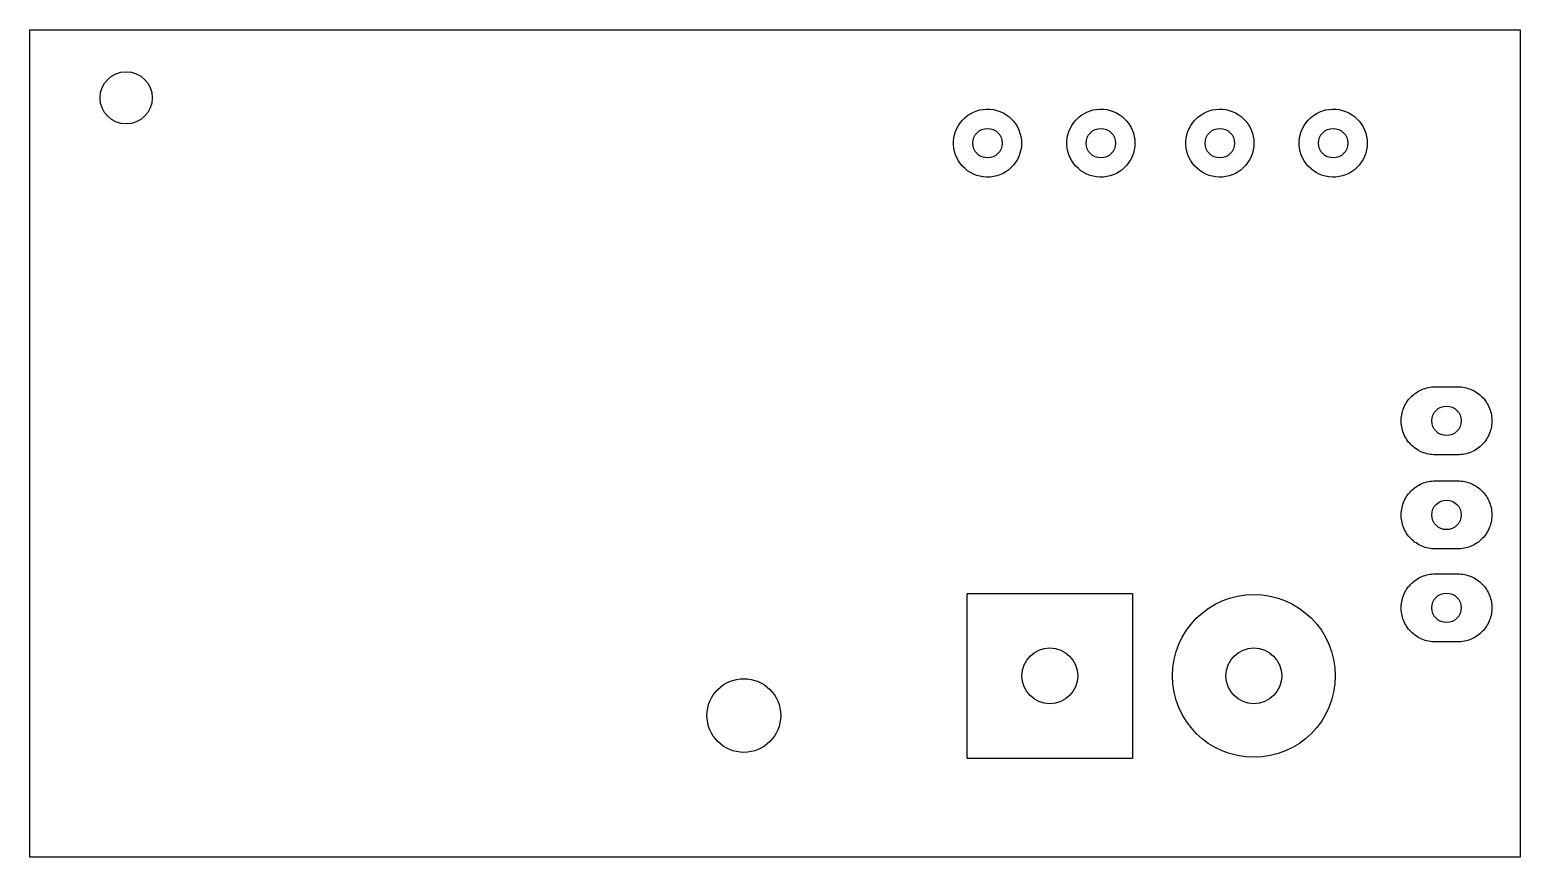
# Model space of a CAD drawing. Header units: millimetres. Extents: x 40500 to 41815, y -31230 to -30500.
import ezdxf

# ---------------------------------------------------------------- set-up
doc = ezdxf.new("R2010")
doc.units = ezdxf.units.MM

msp = doc.modelspace()

# ---------------------------------------------------------------- linework, layer by layer
for points in [[(40500, -30500), (41815, -30500), (41815, -31230), (40500, -31230), (40500, -30500)], [(41344.252, -30629.991), (41341.27, -30629.767), (41338.324, -30629.248), (41335.445, -30628.438), (41332.661, -30627.345), (41330, -30625.981), (41327.488, -30624.358), (41325.149, -30622.493), (41323.008, -30620.405), (41321.086, -30618.114), (41319.401, -30615.643), (41317.971, -30613.017), (41316.809, -30610.261), (41315.928, -30607.403), (41315.335, -30604.471), (41315.037, -30601.495), (41315.037, -30598.505), (41315.335, -30595.529), (41315.928, -30592.597), (41316.809, -30589.739), (41317.971, -30586.983), (41319.401, -30584.357), (41321.086, -30581.886), (41323.008, -30579.595), (41325.149, -30577.507), (41327.488, -30575.642), (41330, -30574.019), (41332.661, -30572.655), (41335.445, -30571.562), (41338.324, -30570.752), (41341.27, -30570.233), (41344.252, -30570.009), (41347.242, -30570.084), (41350.209, -30570.456), (41353.125, -30571.121), (41355.96, -30572.074), (41358.686, -30573.304), (41361.276, -30574.799), (41363.705, -30576.545), (41365.947, -30578.524), (41367.981, -30580.716), (41369.787, -30583.1), (41371.347, -30585.652), (41372.644, -30588.347), (41373.667, -30591.157), (41374.405, -30594.056), (41374.851, -30597.013), (41375, -30600), (41374.851, -30602.987), (41374.405, -30605.944), (41373.667, -30608.843), (41372.644, -30611.653), (41371.347, -30614.348), (41369.787, -30616.9), (41367.981, -30619.284), (41365.947, -30621.476), (41363.705, -30623.455), (41361.276, -30625.201), (41358.686, -30626.696), (41355.96, -30627.926), (41353.125, -30628.879), (41350.209, -30629.544), (41347.242, -30629.916)], [(41444.252, -30629.991), (41441.27, -30629.767), (41438.324, -30629.248), (41435.445, -30628.438), (41432.661, -30627.345), (41430, -30625.981), (41427.488, -30624.358), (41425.149, -30622.493), (41423.008, -30620.405), (41421.086, -30618.114), (41419.401, -30615.643), (41417.971, -30613.017), (41416.809, -30610.261), (41415.928, -30607.403), (41415.335, -30604.471), (41415.037, -30601.495), (41415.037, -30598.505), (41415.335, -30595.529), (41415.928, -30592.597), (41416.809, -30589.739), (41417.971, -30586.983), (41419.401, -30584.357), (41421.086, -30581.886), (41423.008, -30579.595), (41425.149, -30577.507), (41427.488, -30575.642), (41430, -30574.019), (41432.661, -30572.655), (41435.445, -30571.562), (41438.324, -30570.752), (41441.27, -30570.233), (41444.252, -30570.009), (41447.242, -30570.084), (41450.209, -30570.456), (41453.125, -30571.121), (41455.96, -30572.074), (41458.686, -30573.304), (41461.276, -30574.799), (41463.705, -30576.545), (41465.947, -30578.524), (41467.981, -30580.716), (41469.787, -30583.1), (41471.347, -30585.652), (41472.644, -30588.347), (41473.667, -30591.157), (41474.405, -30594.056), (41474.851, -30597.013), (41475, -30600), (41474.851, -30602.987), (41474.405, -30605.944), (41473.667, -30608.843), (41472.644, -30611.653), (41471.347, -30614.348), (41469.787, -30616.9), (41467.981, -30619.284), (41465.947, -30621.476), (41463.705, -30623.455), (41461.276, -30625.201), (41458.686, -30626.696), (41455.96, -30627.926), (41453.125, -30628.879), (41450.209, -30629.544), (41447.242, -30629.916)], [(41549.252, -30629.991), (41546.27, -30629.767), (41543.324, -30629.248), (41540.445, -30628.438), (41537.661, -30627.345), (41535, -30625.981), (41532.488, -30624.358), (41530.149, -30622.493), (41528.008, -30620.405), (41526.086, -30618.114), (41524.401, -30615.643), (41522.971, -30613.017), (41521.809, -30610.261), (41520.928, -30607.403), (41520.335, -30604.471), (41520.037, -30601.495), (41520.037, -30598.505), (41520.335, -30595.529), (41520.928, -30592.597), (41521.809, -30589.739), (41522.971, -30586.983), (41524.401, -30584.357), (41526.086, -30581.886), (41528.008, -30579.595), (41530.149, -30577.507), (41532.488, -30575.642), (41535, -30574.019), (41537.661, -30572.655), (41540.445, -30571.562), (41543.324, -30570.752), (41546.27, -30570.233), (41549.252, -30570.009), (41552.242, -30570.084), (41555.209, -30570.456), (41558.125, -30571.121), (41560.96, -30572.074), (41563.686, -30573.304), (41566.276, -30574.799), (41568.705, -30576.545), (41570.947, -30578.524), (41572.981, -30580.716), (41574.787, -30583.1), (41576.347, -30585.652), (41577.644, -30588.347), (41578.667, -30591.157), (41579.405, -30594.056), (41579.851, -30597.013), (41580, -30600), (41579.851, -30602.987), (41579.405, -30605.944), (41578.667, -30608.843), (41577.644, -30611.653), (41576.347, -30614.348), (41574.787, -30616.9), (41572.981, -30619.284), (41570.947, -30621.476), (41568.705, -30623.455), (41566.276, -30625.201), (41563.686, -30626.696), (41560.96, -30627.926), (41558.125, -30628.879), (41555.209, -30629.544), (41552.242, -30629.916)], [(41649.252, -30629.991), (41646.27, -30629.767), (41643.324, -30629.248), (41640.445, -30628.438), (41637.661, -30627.345), (41635, -30625.981), (41632.488, -30624.358), (41630.149, -30622.493), (41628.008, -30620.405), (41626.086, -30618.114), (41624.401, -30615.643), (41622.971, -30613.017), (41621.809, -30610.261), (41620.928, -30607.403), (41620.335, -30604.471), (41620.037, -30601.495), (41620.037, -30598.505), (41620.335, -30595.529), (41620.928, -30592.597), (41621.809, -30589.739), (41622.971, -30586.983), (41624.401, -30584.357), (41626.086, -30581.886), (41628.008, -30579.595), (41630.149, -30577.507), (41632.488, -30575.642), (41635, -30574.019), (41637.661, -30572.655), (41640.445, -30571.562), (41643.324, -30570.752), (41646.27, -30570.233), (41649.252, -30570.009), (41652.242, -30570.084), (41655.209, -30570.456), (41658.125, -30571.121), (41660.96, -30572.074), (41663.686, -30573.304), (41666.276, -30574.799), (41668.705, -30576.545), (41670.947, -30578.524), (41672.981, -30580.716), (41674.787, -30583.1), (41676.347, -30585.652), (41677.644, -30588.347), (41678.667, -30591.157), (41679.405, -30594.056), (41679.851, -30597.013), (41680, -30600), (41679.851, -30602.987), (41679.405, -30605.944), (41678.667, -30608.843), (41677.644, -30611.653), (41676.347, -30614.348), (41674.787, -30616.9), (41672.981, -30619.284), (41670.947, -30621.476), (41668.705, -30623.455), (41666.276, -30625.201), (41663.686, -30626.696), (41660.96, -30627.926), (41658.125, -30628.879), (41655.209, -30629.544), (41652.242, -30629.916)], [(41740, -30875), (41738.505, -30874.963), (41737.013, -30874.851), (41735.529, -30874.665), (41734.056, -30874.405), (41732.597, -30874.072), (41731.157, -30873.667), (41729.739, -30873.191), (41728.347, -30872.644), (41726.983, -30872.029), (41725.652, -30871.347), (41724.357, -30870.599), (41723.1, -30869.787), (41721.886, -30868.914), (41720.716, -30867.981), (41719.595, -30866.992), (41718.524, -30865.947), (41717.507, -30864.851), (41716.545, -30863.705), (41715.642, -30862.512), (41714.799, -30861.276), (41714.019, -30860), (41713.304, -30858.686), (41712.655, -30857.339), (41712.074, -30855.96), (41711.562, -30854.555), (41711.121, -30853.125), (41710.752, -30851.676), (41710.456, -30850.209), (41710.233, -30848.73), (41710.084, -30847.242), (41710.009, -30845.748), (41710.009, -30844.252), (41710.084, -30842.758), (41710.233, -30841.27), (41710.456, -30839.791), (41710.752, -30838.324), (41711.121, -30836.875), (41711.562, -30835.445), (41712.074, -30834.04), (41712.655, -30832.661), (41713.304, -30831.314), (41714.019, -30830), (41714.799, -30828.724), (41715.642, -30827.488), (41716.545, -30826.295), (41717.507, -30825.149), (41718.524, -30824.053), (41719.595, -30823.008), (41720.716, -30822.019), (41721.886, -30821.086), (41723.1, -30820.213), (41724.357, -30819.401), (41725.652, -30818.653), (41726.983, -30817.971), (41728.347, -30817.356), (41729.739, -30816.809), (41731.157, -30816.333), (41732.597, -30815.928), (41734.056, -30815.595), (41735.529, -30815.335), (41737.013, -30815.149), (41738.505, -30815.037), (41740, -30815), (41760, -30815), (41761.495, -30815.037), (41762.987, -30815.149), (41764.471, -30815.335), (41765.944, -30815.595), (41767.403, -30815.928), (41768.843, -30816.333), (41770.261, -30816.809), (41771.653, -30817.356), (41773.017, -30817.971), (41774.348, -30818.653), (41775.643, -30819.401), (41776.9, -30820.213), (41778.114, -30821.086), (41779.284, -30822.019), (41780.405, -30823.008), (41781.476, -30824.053), (41782.493, -30825.149), (41783.455, -30826.295), (41784.358, -30827.488), (41785.201, -30828.724), (41785.981, -30830), (41786.696, -30831.314), (41787.345, -30832.661), (41787.926, -30834.04), (41788.438, -30835.445), (41788.879, -30836.875), (41789.248, -30838.324), (41789.544, -30839.791), (41789.767, -30841.27), (41789.916, -30842.758), (41789.991, -30844.252), (41789.991, -30845.748), (41789.916, -30847.242), (41789.767, -30848.73), (41789.544, -30850.209), (41789.248, -30851.676), (41788.879, -30853.125), (41788.438, -30854.555), (41787.926, -30855.96), (41787.345, -30857.339), (41786.696, -30858.686), (41785.981, -30860), (41785.201, -30861.276), (41784.358, -30862.512), (41783.455, -30863.705), (41782.493, -30864.851), (41781.476, -30865.947), (41780.405, -30866.992), (41779.284, -30867.981), (41778.114, -30868.914), (41776.9, -30869.787), (41775.643, -30870.599), (41774.348, -30871.347), (41773.017, -30872.029), (41771.653, -30872.644), (41770.261, -30873.191), (41768.843, -30873.667), (41767.403, -30874.072), (41765.944, -30874.405), (41764.471, -30874.665), (41762.987, -30874.851), (41761.495, -30874.963), (41760, -30875)], [(41740, -30958), (41738.505, -30957.963), (41737.013, -30957.851), (41735.529, -30957.665), (41734.056, -30957.405), (41732.597, -30957.072), (41731.157, -30956.667), (41729.739, -30956.191), (41728.347, -30955.644), (41726.983, -30955.029), (41725.652, -30954.347), (41724.357, -30953.599), (41723.1, -30952.787), (41721.886, -30951.914), (41720.716, -30950.981), (41719.595, -30949.992), (41718.524, -30948.947), (41717.507, -30947.851), (41716.545, -30946.705), (41715.642, -30945.512), (41714.799, -30944.276), (41714.019, -30943), (41713.304, -30941.686), (41712.655, -30940.339), (41712.074, -30938.96), (41711.562, -30937.555), (41711.121, -30936.125), (41710.752, -30934.676), (41710.456, -30933.209), (41710.233, -30931.73), (41710.084, -30930.242), (41710.009, -30928.748), (41710.009, -30927.252), (41710.084, -30925.758), (41710.233, -30924.27), (41710.456, -30922.791), (41710.752, -30921.324), (41711.121, -30919.875), (41711.562, -30918.445), (41712.074, -30917.04), (41712.655, -30915.661), (41713.304, -30914.314), (41714.019, -30913), (41714.799, -30911.724), (41715.642, -30910.488), (41716.545, -30909.295), (41717.507, -30908.149), (41718.524, -30907.053), (41719.595, -30906.008), (41720.716, -30905.019), (41721.886, -30904.086), (41723.1, -30903.213), (41724.357, -30902.401), (41725.652, -30901.653), (41726.983, -30900.971), (41728.347, -30900.356), (41729.739, -30899.809), (41731.157, -30899.333), (41732.597, -30898.928), (41734.056, -30898.595), (41735.529, -30898.335), (41737.013, -30898.149), (41738.505, -30898.037), (41740, -30898), (41760, -30898), (41761.495, -30898.037), (41762.987, -30898.149), (41764.471, -30898.335), (41765.944, -30898.595), (41767.403, -30898.928), (41768.843, -30899.333), (41770.261, -30899.809), (41771.653, -30900.356), (41773.017, -30900.971), (41774.348, -30901.653), (41775.643, -30902.401), (41776.9, -30903.213), (41778.114, -30904.086), (41779.284, -30905.019), (41780.405, -30906.008), (41781.476, -30907.053), (41782.493, -30908.149), (41783.455, -30909.295), (41784.358, -30910.488), (41785.201, -30911.724), (41785.981, -30913), (41786.696, -30914.314), (41787.345, -30915.661), (41787.926, -30917.04), (41788.438, -30918.445), (41788.879, -30919.875), (41789.248, -30921.324), (41789.544, -30922.791), (41789.767, -30924.27), (41789.916, -30925.758), (41789.991, -30927.252), (41789.991, -30928.748), (41789.916, -30930.242), (41789.767, -30931.73), (41789.544, -30933.209), (41789.248, -30934.676), (41788.879, -30936.125), (41788.438, -30937.555), (41787.926, -30938.96), (41787.345, -30940.339), (41786.696, -30941.686), (41785.981, -30943), (41785.201, -30944.276), (41784.358, -30945.512), (41783.455, -30946.705), (41782.493, -30947.851), (41781.476, -30948.947), (41780.405, -30949.992), (41779.284, -30950.981), (41778.114, -30951.914), (41776.9, -30952.787), (41775.643, -30953.599), (41774.348, -30954.347), (41773.017, -30955.029), (41771.653, -30955.644), (41770.261, -30956.191), (41768.843, -30956.667), (41767.403, -30957.072), (41765.944, -30957.405), (41764.471, -30957.665), (41762.987, -30957.851), (41761.495, -30957.963), (41760, -30958)], [(41740, -31040), (41738.505, -31039.963), (41737.013, -31039.851), (41735.529, -31039.665), (41734.056, -31039.405), (41732.597, -31039.072), (41731.157, -31038.667), (41729.739, -31038.191), (41728.347, -31037.644), (41726.983, -31037.029), (41725.652, -31036.347), (41724.357, -31035.599), (41723.1, -31034.787), (41721.886, -31033.914), (41720.716, -31032.981), (41719.595, -31031.992), (41718.524, -31030.947), (41717.507, -31029.851), (41716.545, -31028.705), (41715.642, -31027.512), (41714.799, -31026.276), (41714.019, -31025), (41713.304, -31023.686), (41712.655, -31022.339), (41712.074, -31020.96), (41711.562, -31019.555), (41711.121, -31018.125), (41710.752, -31016.676), (41710.456, -31015.209), (41710.233, -31013.73), (41710.084, -31012.242), (41710.009, -31010.748), (41710.009, -31009.252), (41710.084, -31007.758), (41710.233, -31006.27), (41710.456, -31004.791), (41710.752, -31003.324), (41711.121, -31001.875), (41711.562, -31000.445), (41712.074, -30999.04), (41712.655, -30997.661), (41713.304, -30996.314), (41714.019, -30995), (41714.799, -30993.724), (41715.642, -30992.488), (41716.545, -30991.295), (41717.507, -30990.149), (41718.524, -30989.053), (41719.595, -30988.008), (41720.716, -30987.019), (41721.886, -30986.086), (41723.1, -30985.213), (41724.357, -30984.401), (41725.652, -30983.653), (41726.983, -30982.971), (41728.347, -30982.356), (41729.739, -30981.809), (41731.157, -30981.333), (41732.597, -30980.928), (41734.056, -30980.595), (41735.529, -30980.335), (41737.013, -30980.149), (41738.505, -30980.037), (41740, -30980), (41760, -30980), (41761.495, -30980.037), (41762.987, -30980.149), (41764.471, -30980.335), (41765.944, -30980.595), (41767.403, -30980.928), (41768.843, -30981.333), (41770.261, -30981.809), (41771.653, -30982.356), (41773.017, -30982.971), (41774.348, -30983.653), (41775.643, -30984.401), (41776.9, -30985.213), (41778.114, -30986.086), (41779.284, -30987.019), (41780.405, -30988.008), (41781.476, -30989.053), (41782.493, -30990.149), (41783.455, -30991.295), (41784.358, -30992.488), (41785.201, -30993.724), (41785.981, -30995), (41786.696, -30996.314), (41787.345, -30997.661), (41787.926, -30999.04), (41788.438, -31000.445), (41788.879, -31001.875), (41789.248, -31003.324), (41789.544, -31004.791), (41789.767, -31006.27), (41789.916, -31007.758), (41789.991, -31009.252), (41789.991, -31010.748), (41789.916, -31012.242), (41789.767, -31013.73), (41789.544, -31015.209), (41789.248, -31016.676), (41788.879, -31018.125), (41788.438, -31019.555), (41787.926, -31020.96), (41787.345, -31022.339), (41786.696, -31023.686), (41785.981, -31025), (41785.201, -31026.276), (41784.358, -31027.512), (41783.455, -31028.705), (41782.493, -31029.851), (41781.476, -31030.947), (41780.405, -31031.992), (41779.284, -31032.981), (41778.114, -31033.914), (41776.9, -31034.787), (41775.643, -31035.599), (41774.348, -31036.347), (41773.017, -31037.029), (41771.653, -31037.644), (41770.261, -31038.191), (41768.843, -31038.667), (41767.403, -31039.072), (41765.944, -31039.405), (41764.471, -31039.665), (41762.987, -31039.851), (41761.495, -31039.963), (41760, -31040)], [(41327.198, -30997.199), (41472.798, -30997.199), (41472.798, -31142.799), (41327.198, -31142.799)]]:
    msp.add_lwpolyline(points, close=True)
for centre, radius in [((40585, -30560), 23), ((41345, -30600), 13), ((41445, -30600), 13), ((41550, -30600), 13), ((41650, -30600), 13), ((41750, -30845), 13), ((41750, -30928), 13), ((41580, -31070), 71.835), ((41750, -31010), 13), ((41400, -31070), 24.591), ((41580, -31070), 24.591), ((41130, -31105), 32.5)]:
    msp.add_circle(centre, radius)

doc.saveas('drawing.dxf')
